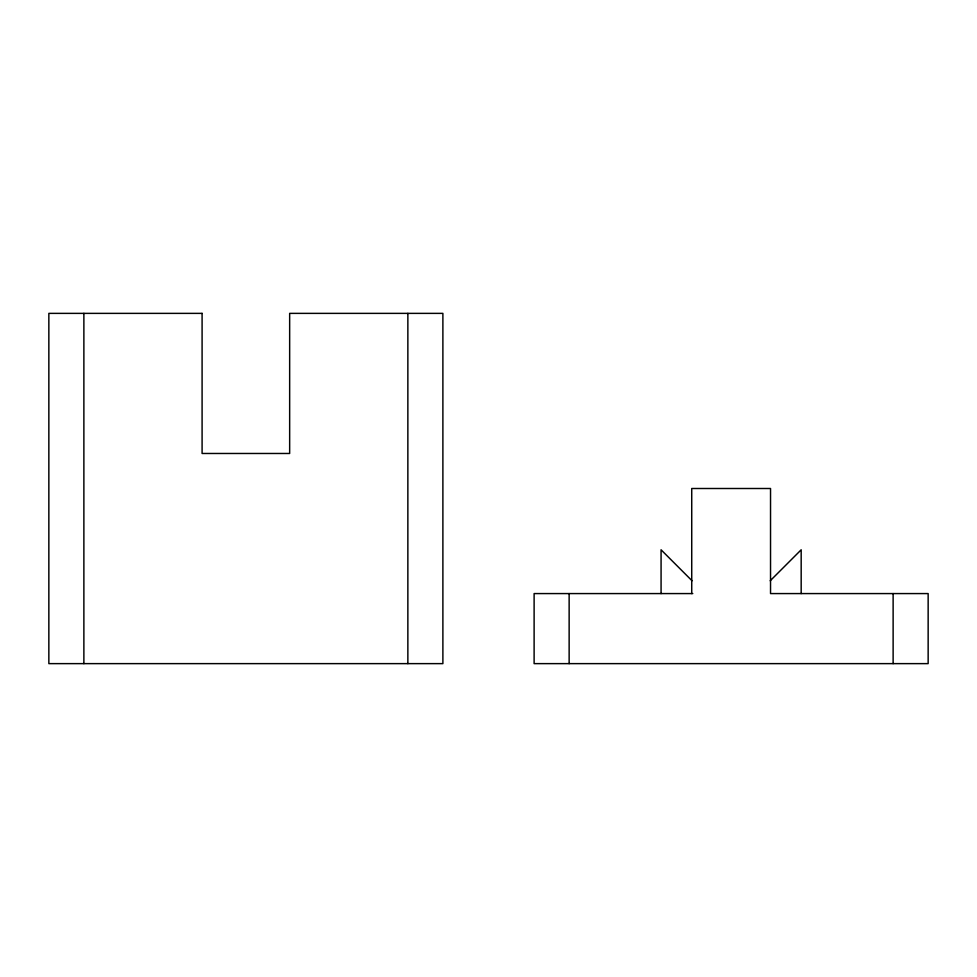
<?xml version="1.0" encoding="UTF-8"?>
<svg xmlns="http://www.w3.org/2000/svg" width="977" height="977" viewBox="0 0 977 977"><rect width="100%" height="100%" fill="white"/><g stroke="black" fill="none" stroke-linecap="round" stroke-linejoin="round"><path stroke-width="1.47" d="M770.218 580.765L801.177 549.795L801.177 593.576M692.778 593.576L534.114 593.576L534.114 663.627L928.15 663.627L928.15 593.576L770.535 593.576L770.535 488.5L691.728 488.5L691.728 593.576M692.046 580.765L661.075 549.795L661.075 593.576M893.125 593.576L893.125 663.627M569.139 593.576L569.139 663.627M407.861 313.373L407.861 663.627M83.875 313.373L83.875 663.627M202.092 313.373L48.85 313.373L48.85 663.627L442.886 663.627L442.886 313.373L289.656 313.373L289.656 453.475L202.092 453.475L202.092 313.373"/></g></svg>
